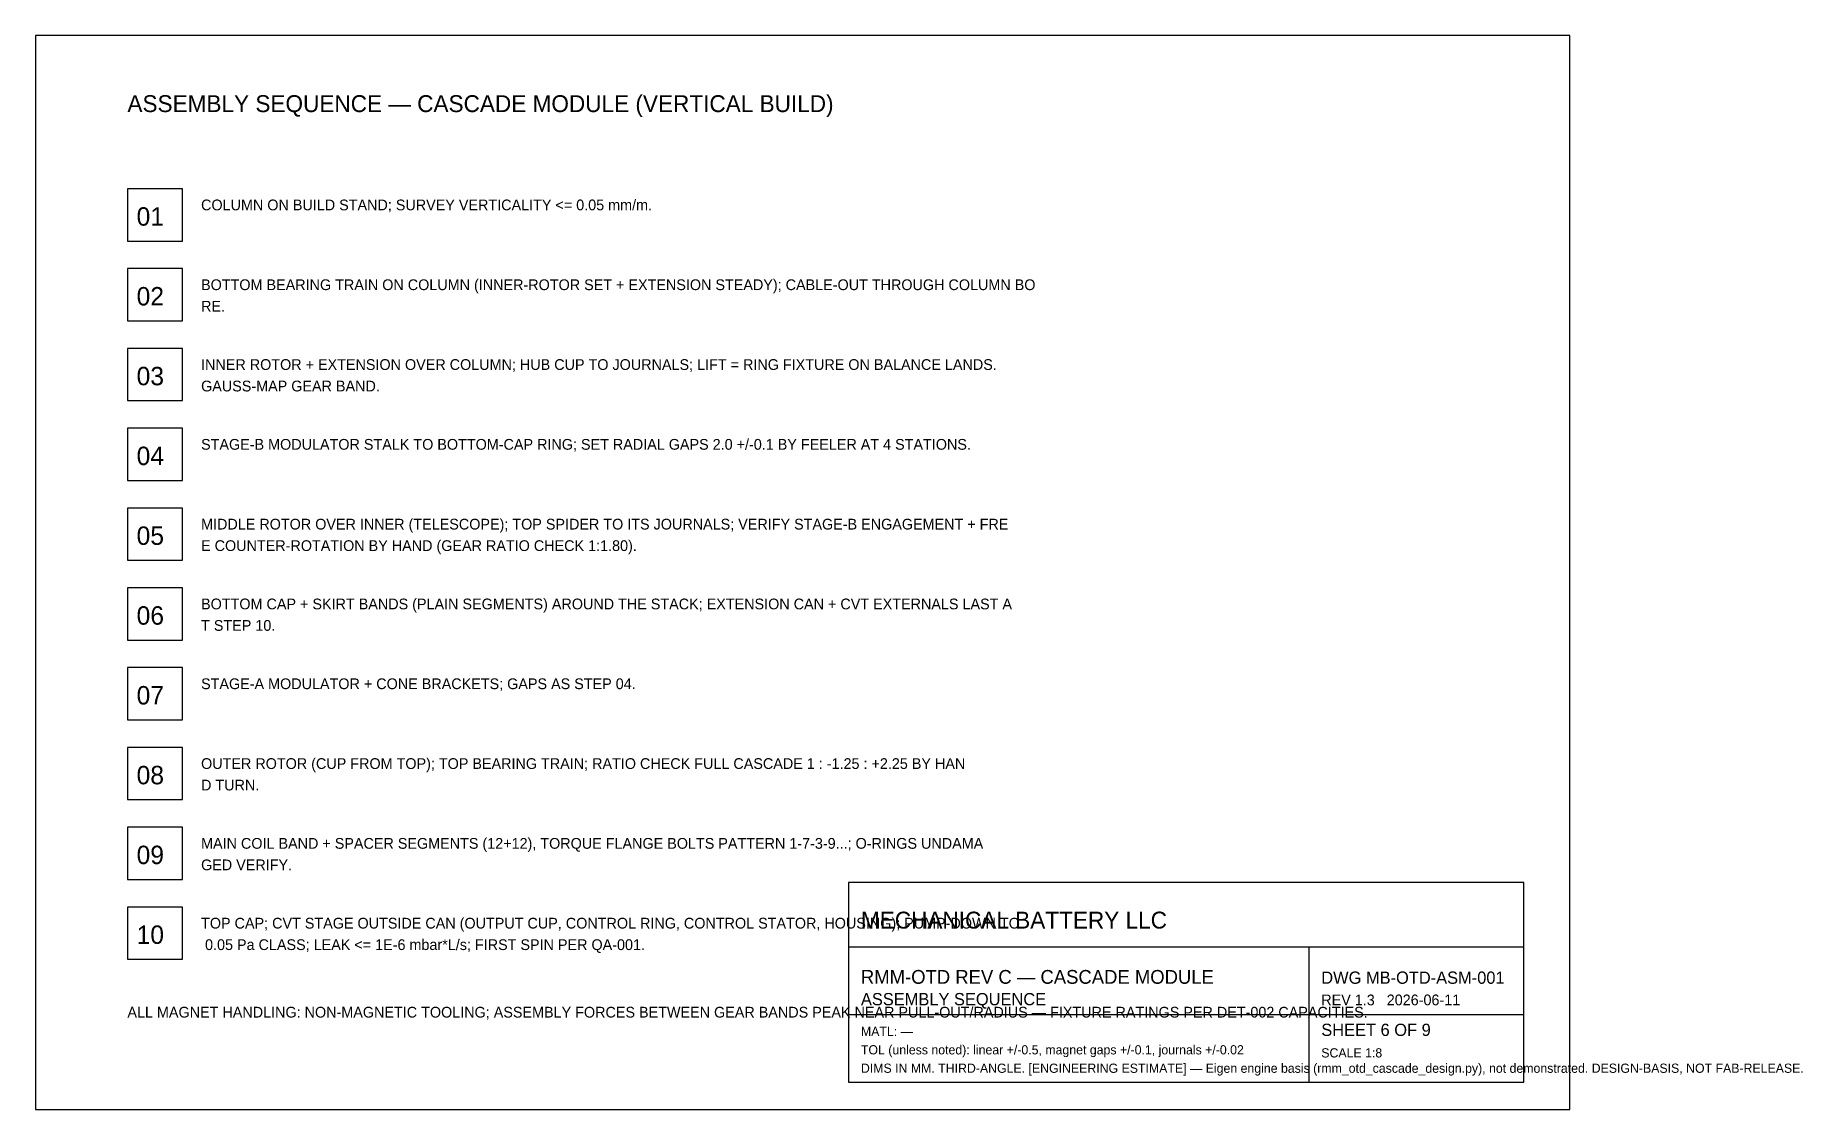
# Model space of a CAD drawing. Header units: millimetres. Extents: x 0 to 1152, y 0 to 700.
import ezdxf

# ---------------------------------------------------------------- set-up
doc = ezdxf.new("R2010")
doc.units = ezdxf.units.MM
doc.layers.add('NOTE', color=2, linetype='CONTINUOUS')
doc.layers.add('TEXT', color=7, linetype='CONTINUOUS', true_color=0x000000)
doc.layers.add('TITLE', color=7, linetype='CONTINUOUS', true_color=0x000000)

msp = doc.modelspace()

# ---------------------------------------------------------------- linework, layer by layer
at = {"layer": 'TITLE'}
for p, q in [((530, 106), (970, 106)), ((830, 18), (830, 106)), ((530, 62), (970, 62))]:
    msp.add_line(p, q, dxfattribs=at)
for points in [[(0, 0), (1000, 0), (1000, 700), (0, 700)], [(60, 566), (96, 566), (96, 600), (60, 600)], [(60, 514), (96, 514), (96, 548), (60, 548)], [(60, 462), (96, 462), (96, 496), (60, 496)], [(60, 410), (96, 410), (96, 444), (60, 444)], [(60, 358), (96, 358), (96, 392), (60, 392)], [(60, 306), (96, 306), (96, 340), (60, 340)], [(60, 254), (96, 254), (96, 288), (60, 288)], [(60, 202), (96, 202), (96, 236), (60, 236)], [(60, 150), (96, 150), (96, 184), (60, 184)], [(530, 18), (970, 18), (970, 148), (530, 148)], [(60, 98), (96, 98), (96, 132), (60, 132)]]:
    msp.add_lwpolyline(points, close=True, dxfattribs=at)

# ---------------------------------------------------------------- texts
at = {"layer": 'NOTE'}
for s, height, p in [('ALL MAGNET HANDLING: NON-MAGNETIC TOOLING; ASSEMBLY FORCES BETWEEN GEAR BANDS PEAK NEAR PULL-OUT/RADIUS — FIXTURE RATINGS PER DET-002 CAPACITIES.', 7, (60, 60)), ('DIMS IN MM. THIRD-ANGLE. [ENGINEERING ESTIMATE] — Eigen engine basis (rmm_otd_cascade_design.py), not demonstrated. DESIGN-BASIS, NOT FAB-RELEASE.', 6, (538, 24))]:
    msp.add_text(s, height=height, dxfattribs=at).set_placement(p)
at = {"layer": 'TEXT'}
for s, height, p in [('COLUMN ON BUILD STAND; SURVEY VERTICALITY <= 0.05 mm/m.', 7, (108, 586)), ('BOTTOM BEARING TRAIN ON COLUMN (INNER-ROTOR SET + EXTENSION STEADY); CABLE-OUT THROUGH COLUMN BO', 7, (108, 534)), ('RE.', 7, (108, 520)), ('INNER ROTOR + EXTENSION OVER COLUMN; HUB CUP TO JOURNALS; LIFT = RING FIXTURE ON BALANCE LANDS. ', 7, (108, 482)), ('GAUSS-MAP GEAR BAND.', 7, (108, 468)), ('STAGE-B MODULATOR STALK TO BOTTOM-CAP RING; SET RADIAL GAPS 2.0 +/-0.1 BY FEELER AT 4 STATIONS.', 7, (108, 430)), ('MIDDLE ROTOR OVER INNER (TELESCOPE); TOP SPIDER TO ITS JOURNALS; VERIFY STAGE-B ENGAGEMENT + FRE', 7, (108, 378)), ('E COUNTER-ROTATION BY HAND (GEAR RATIO CHECK 1:1.80).', 7, (108, 364)), ('BOTTOM CAP + SKIRT BANDS (PLAIN SEGMENTS) AROUND THE STACK; EXTENSION CAN + CVT EXTERNALS LAST A', 7, (108, 326)), ('T STEP 10.', 7, (108, 312)), ('STAGE-A MODULATOR + CONE BRACKETS; GAPS AS STEP 04.', 7, (108, 274)), ('OUTER ROTOR (CUP FROM TOP); TOP BEARING TRAIN; RATIO CHECK FULL CASCADE 1 : -1.25 : +2.25 BY HAN', 7, (108, 222)), ('D TURN.', 7, (108, 208)), ('MAIN COIL BAND + SPACER SEGMENTS (12+12), TORQUE FLANGE BOLTS PATTERN 1-7-3-9...; O-RINGS UNDAMA', 7, (108, 170)), ('GED VERIFY.', 7, (108, 156)), ('TOP CAP; CVT STAGE OUTSIDE CAN (OUTPUT CUP, CONTROL RING, CONTROL STATOR, HOUSING); PUMP-DOWN TO', 7, (108, 118)), (' 0.05 Pa CLASS; LEAK <= 1E-6 mbar*L/s; FIRST SPIN PER QA-001.', 7, (108, 104)), ('ASSEMBLY SEQUENCE', 8, (538, 68)), ('REV 1.3   2026-06-11', 7, (838, 68)), ('MATL: —', 6, (538, 48)), ('TOL (unless noted): linear +/-0.5, magnet gaps +/-0.1, journals +/-0.02', 6, (538, 36)), ('SCALE 1:8', 6, (838, 34))]:
    msp.add_text(s, height=height, dxfattribs=at).set_placement(p)
at = {"layer": 'TITLE'}
for s, height, p in [('ASSEMBLY SEQUENCE — CASCADE MODULE (VERTICAL BUILD)', 11, (60, 650)), ('01', 12, (66, 576)), ('02', 12, (66, 524)), ('03', 12, (66, 472)), ('04', 12, (66, 420)), ('05', 12, (66, 368)), ('06', 12, (66, 316)), ('07', 12, (66, 264)), ('08', 12, (66, 212)), ('09', 12, (66, 160)), ('MECHANICAL BATTERY LLC', 11, (538, 118)), ('10', 12, (66, 108)), ('RMM-OTD REV C — CASCADE MODULE', 9, (538, 82)), ('DWG MB-OTD-ASM-001', 8, (838, 82)), ('SHEET 6 OF 9', 8, (838, 48))]:
    msp.add_text(s, height=height, dxfattribs=at).set_placement(p)

doc.saveas('drawing.dxf')
